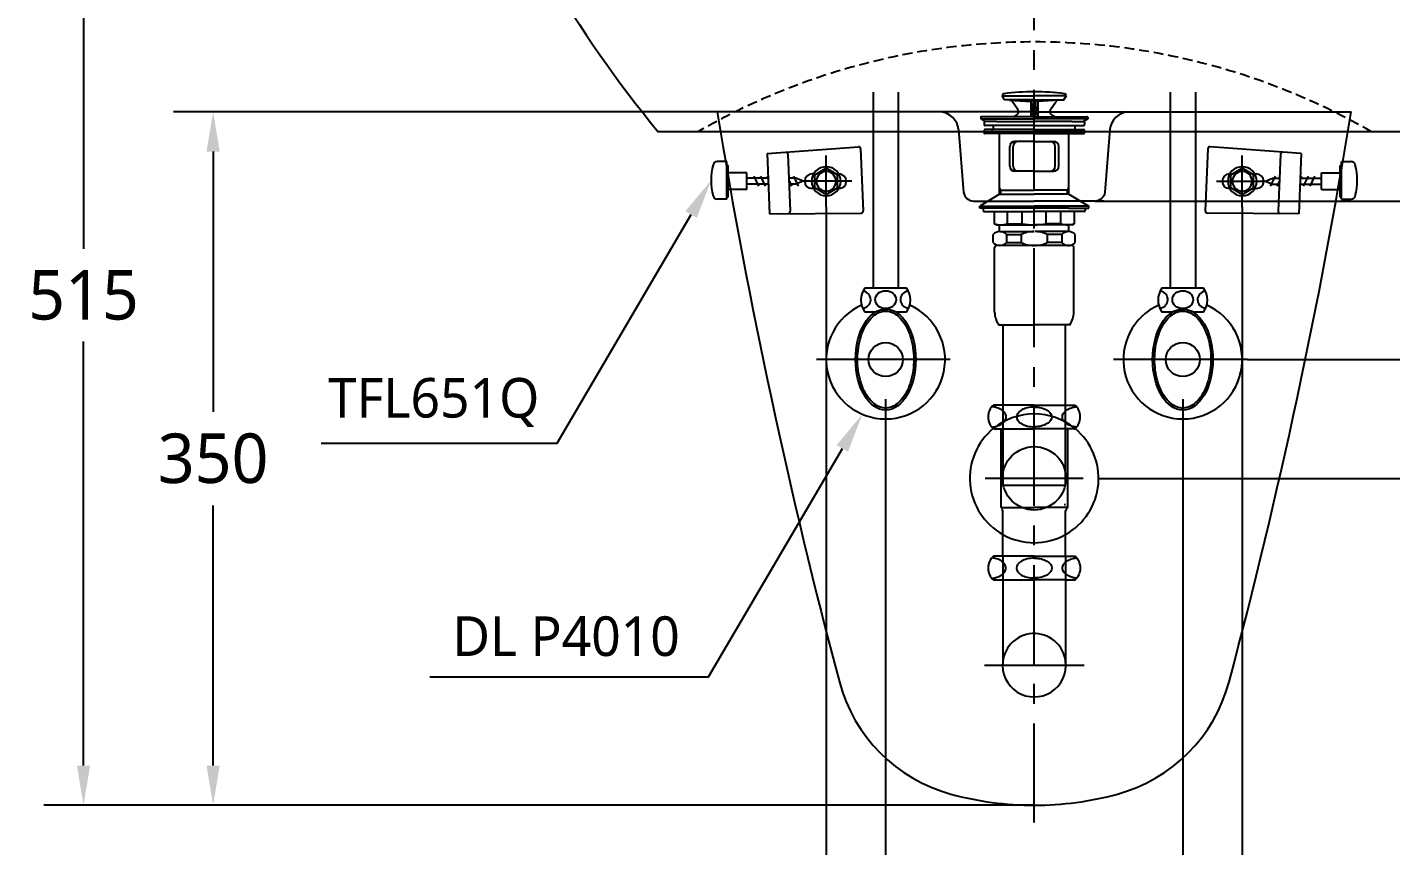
# Model space of a CAD drawing. Extents: x 3779 to 6879, y 0 to 2100.
# Drawn here: x 4471 to 5159, y 404 to 817 of the extents above; entities that cross this region are included whole.
import ezdxf

# ---------------------------------------------------------------- set-up
doc = ezdxf.new("R2010")
doc.units = 0
doc.header["$LTSCALE"] = 20
doc.header["$MEASUREMENT"] = 0
doc.linetypes.add('CENTER', pattern=[2, 1.25, -0.25, 0.25, -0.25])
doc.linetypes.add('HIDDEN', pattern=[0.375, 0.25, -0.125])
doc.layers.get('0').update_dxf_attribs({"linetype": 'CONTINUOUS'})
doc.layers.get('DEFPOINTS').update_dxf_attribs({"linetype": 'CONTINUOUS'})
for name, color, linetype in [('1', 1, 'CONTINUOUS'), ('3', 3, 'CONTINUOUS'), ('4', 4, 'CONTINUOUS'), ('6', 6, 'CONTINUOUS'), ('7', 7, 'CONTINUOUS'), ('CENTER', 2, 'CENTER')]:
    doc.layers.add(name, color=color, linetype=linetype)
doc.styles.get("Standard").update_dxf_attribs({"font": ''})
doc.styles.get('Standard').set_extended_font_data('NanumGothic')
doc.dimstyles.new('Standard$0', dxfattribs={"dimtxt": 0.18, "dimasz": 0.18, "dimexe": 0.18, "dimexo": 0.0625, "dimgap": 0.09, "dimtad": 0, "dimtih": 1, "dimtoh": 1, "dimdec": 4, "dimzin": 0, "dimdsep": 46, "dimtxsty": 'Standard', "dimcen": 0.09, "dimadec": 0, "dimazin": 0, "dimtfac": 1, "dimtdec": 4, "dimtofl": 0, "dimtmove": 0, "dimatfit": 3, "dimfxl": 1, "dimtolj": 1, "dimtzin": 0, "dimarcsym": 0})

# ---------------------------------------------------------------- blocks, each defined once
blk = doc.blocks.new('*D30')
at = {"layer": '1', "color": 3, "lineweight": -2, "transparency": 16777216}
for p, q in [((5011.66, 589.64), (5491.55, 589.64)), ((5471.55, 569.64), (5471.55, 508.25)), ((5471.55, 184.64), (5471.55, 461.03)), ((5279.16, 164.64), (5491.55, 164.64))]:
    blk.add_line(p, q, dxfattribs=at)
at = {"layer": '1', "color": 3, "transparency": 16777216}
for points in [[(5468.21, 569.64), (5474.88, 569.64), (5471.55, 589.64)], [(5468.21, 184.64), (5474.88, 184.64), (5471.55, 164.64)]]:
    blk.add_solid(points, dxfattribs=at)
at = {"layer": 'DEFPOINTS', "color": 0, "transparency": 16777216}
for p in [(5011.66, 589.64), (5279.16, 164.64), (5471.55, 164.64)]:
    blk.add_point(p, dxfattribs=at)
at = {"layer": '1', "color": 2, "transparency": 16777216, "insert": (5471.55, 484.64), "char_height": 25, "attachment_point": 5}
blk.add_mtext('\\A1;425', dxfattribs=at)
blk = doc.blocks.new('*D33')
at = {"layer": '1', "color": 3, "lineweight": -2, "transparency": 16777216}
for p, q in [((5269.38, 939.64), (5371.78, 939.64)), ((5351.78, 919.64), (5351.78, 858.19)), ((5351.78, 749.64), (5351.78, 811.08)), ((5009.8, 729.64), (5371.78, 729.64))]:
    blk.add_line(p, q, dxfattribs=at)
at = {"layer": '1', "color": 3, "transparency": 16777216}
for points in [[(5348.45, 919.64), (5355.11, 919.64), (5351.78, 939.64)], [(5348.45, 749.64), (5355.11, 749.64), (5351.78, 729.64)]]:
    blk.add_solid(points, dxfattribs=at)
at = {"layer": 'DEFPOINTS', "color": 0, "transparency": 16777216}
for p in [(5269.38, 939.64), (5009.8, 729.64), (5351.78, 729.64)]:
    blk.add_point(p, dxfattribs=at)
at = {"layer": '1', "color": 2, "transparency": 16777216, "insert": (5351.78, 834.64), "char_height": 25, "attachment_point": 5}
blk.add_mtext('\\A1;210', dxfattribs=at)
blk = doc.blocks.new('*D34')
at = {"layer": '1', "color": 3, "lineweight": -2, "transparency": 16777216}
for p, q in [((5371.78, 939.64), (5431.55, 939.64)), ((5411.55, 919.64), (5411.55, 818.25)), ((5411.55, 669.64), (5411.55, 771.03)), ((5086.79, 649.64), (5431.55, 649.64))]:
    blk.add_line(p, q, dxfattribs=at)
at = {"layer": '1', "color": 3, "transparency": 16777216}
for points in [[(5408.21, 919.64), (5414.88, 919.64), (5411.55, 939.64)], [(5408.21, 669.64), (5414.88, 669.64), (5411.55, 649.64)]]:
    blk.add_solid(points, dxfattribs=at)
at = {"layer": 'DEFPOINTS', "color": 0, "transparency": 16777216}
for p in [(5371.78, 939.64), (5086.79, 649.64), (5411.55, 649.64)]:
    blk.add_point(p, dxfattribs=at)
at = {"layer": '1', "color": 2, "transparency": 16777216, "insert": (5411.55, 794.64), "char_height": 25, "attachment_point": 5}
blk.add_mtext('\\A1;290', dxfattribs=at)
blk = doc.blocks.new('*D35')
at = {"layer": '1', "color": 3, "lineweight": -2, "transparency": 16777216}
for p, q in [((5431.55, 939.64), (5491.55, 939.64)), ((5471.55, 919.64), (5471.55, 763.26)), ((5471.55, 609.64), (5471.55, 716.01)), ((5011.66, 589.64), (5491.55, 589.64))]:
    blk.add_line(p, q, dxfattribs=at)
at = {"layer": '1', "color": 3, "transparency": 16777216}
for points in [[(5468.21, 919.64), (5474.88, 919.64), (5471.55, 939.64)], [(5468.21, 609.64), (5474.88, 609.64), (5471.55, 589.64)]]:
    blk.add_solid(points, dxfattribs=at)
at = {"layer": 'DEFPOINTS', "color": 0, "transparency": 16777216}
for p in [(5431.55, 939.64), (5011.66, 589.64), (5471.55, 589.64)]:
    blk.add_point(p, dxfattribs=at)
at = {"layer": '1', "color": 2, "transparency": 16777216, "insert": (5471.55, 739.64), "char_height": 25, "attachment_point": 5}
blk.add_mtext('\\A1;350', dxfattribs=at)
blk = doc.blocks.new('*D36')
at = {"layer": '1', "color": 3, "lineweight": -2, "transparency": 16777216}
for p, q in [((4904.16, 629.64), (4904.16, 336.42)), ((5054.16, 629.64), (5054.16, 336.42)), ((5034.16, 356.42), (4924.16, 356.42))]:
    blk.add_line(p, q, dxfattribs=at)
at = {"layer": '1', "color": 3, "transparency": 16777216}
for points in [[(4924.16, 359.75), (4924.16, 353.09), (4904.16, 356.42)], [(5034.16, 359.75), (5034.16, 353.09), (5054.16, 356.42)]]:
    blk.add_solid(points, dxfattribs=at)
at = {"layer": 'DEFPOINTS', "color": 0, "transparency": 16777216}
for p in [(4904.16, 629.64), (5054.16, 629.64), (4904.16, 356.42)]:
    blk.add_point(p, dxfattribs=at)
at = {"layer": '1', "color": 2, "transparency": 16777216, "insert": (4979.16, 379.99), "char_height": 25, "attachment_point": 5}
blk.add_mtext('\\A1;150', dxfattribs=at)
blk = doc.blocks.new('*D28')
at = {"layer": '1', "color": 3, "lineweight": -2, "transparency": 16777216}
for p, q in [((4819.16, 774.64), (4544.66, 774.64)), ((4564.66, 754.64), (4564.66, 623.26)), ((4564.66, 444.64), (4564.66, 576.01)), ((4979.16, 424.64), (4544.66, 424.64))]:
    blk.add_line(p, q, dxfattribs=at)
at = {"layer": '1', "color": 3, "transparency": 16777216}
for points in [[(4561.33, 754.64), (4568, 754.64), (4564.66, 774.64)], [(4561.33, 444.64), (4568, 444.64), (4564.66, 424.64)]]:
    blk.add_solid(points, dxfattribs=at)
at = {"layer": 'DEFPOINTS', "color": 0, "transparency": 16777216}
for p in [(4819.16, 774.64), (4564.66, 424.64), (4979.16, 424.64)]:
    blk.add_point(p, dxfattribs=at)
at = {"layer": '1', "color": 2, "transparency": 16777216, "insert": (4564.66, 599.64), "char_height": 25, "attachment_point": 5}
blk.add_mtext('\\A1;350', dxfattribs=at)
blk = doc.blocks.new('*D23')
at = {"layer": '1', "color": 3, "lineweight": -2, "transparency": 16777216}
for p, q in [((4874.16, 726.64), (4874.16, 283.46)), ((5084.16, 726.64), (5084.16, 283.46)), ((4894.16, 303.46), (5064.16, 303.46))]:
    blk.add_line(p, q, dxfattribs=at)
at = {"layer": '1', "color": 3, "transparency": 16777216}
for points in [[(4894.16, 306.8), (4894.16, 300.13), (4874.16, 303.46)], [(5064.16, 306.8), (5064.16, 300.13), (5084.16, 303.46)]]:
    blk.add_solid(points, dxfattribs=at)
at = {"layer": 'DEFPOINTS', "color": 0, "transparency": 16777216}
for p in [(4874.16, 726.64), (5084.16, 726.64), (5084.16, 303.46)]:
    blk.add_point(p, dxfattribs=at)
at = {"layer": '1', "color": 2, "transparency": 16777216, "insert": (4979.16, 327.02), "char_height": 25, "attachment_point": 5}
blk.add_mtext('\\A1;210', dxfattribs=at)
blk = doc.blocks.new('*D26')
at = {"layer": '1', "color": 3, "lineweight": -2, "transparency": 16777216}
for p, q in [((4689.38, 939.64), (4479.22, 939.64)), ((4499.22, 919.64), (4499.22, 705.6)), ((4499.22, 444.64), (4499.22, 658.67)), ((4979.16, 424.64), (4479.22, 424.64))]:
    blk.add_line(p, q, dxfattribs=at)
at = {"layer": '1', "color": 3, "transparency": 16777216}
for points in [[(4495.89, 919.64), (4502.55, 919.64), (4499.22, 939.64)], [(4495.89, 444.64), (4502.55, 444.64), (4499.22, 424.64)]]:
    blk.add_solid(points, dxfattribs=at)
at = {"layer": 'DEFPOINTS', "color": 0, "transparency": 16777216}
for p in [(4689.38, 939.64), (4499.22, 424.64), (4979.16, 424.64)]:
    blk.add_point(p, dxfattribs=at)
at = {"layer": '1', "color": 2, "transparency": 16777216, "insert": (4499.22, 682.14), "char_height": 25, "attachment_point": 5}
blk.add_mtext('\\A1;515', dxfattribs=at)

msp = doc.modelspace()

# ---------------------------------------------------------------- linework, layer by layer
at = {"color": 7}
msp.add_line((5169.35383, 764.63825), (4789.39621, 764.63825), dxfattribs=at)
at = {"color": 0}
msp.add_line((5014.37574, 729.63825), (4979.37502, 729.63825), dxfattribs=at)
at = {"color": 7}
msp.add_arc((5242.56756, 1139.73172), 588.26812, 200.58693088, 219.61482419, dxfattribs=at)
at = {"color": 7, "linetype": 'HIDDEN'}
msp.add_arc((4979.37502, 468.58974), 341.37591, 60.13733955, 119.86266045, dxfattribs=at)
at = {"layer": '1', "color": 3}
for p, q in [((4738.40937, 607.4908), (4805.96517, 722.87576)), ((4619.13451, 607.4908), (4738.40937, 607.4908)), ((4814.74022, 489.39567), (4882.29602, 604.78063)), ((4673.97334, 489.39567), (4814.74022, 489.39567))]:
    msp.add_line(p, q, dxfattribs=at)
for points in [[(4803.0886, 724.55994), (4808.84174, 721.19158), (4816.07024, 740.13518)], [(4879.41945, 606.46481), (4885.17259, 603.09645), (4892.40109, 622.04005)]]:
    msp.add_solid(points, dxfattribs=at)
at = {"layer": '3'}
for p, q in [((4964.16288, 780.83265), (4962.93156, 782.96536)), ((4963.0481, 782.76351), (4979.16288, 782.76351)), ((4979.16288, 780.83265), (4964.16288, 780.83265)), ((4966.67815, 780.64836), (4977.41288, 779.94699)), ((4970.88822, 775.95336), (4968.17001, 779.80633)), ((4979.16288, 780.83265), (4977.41288, 779.94699)), ((4977.41288, 779.94699), (4977.41288, 772.23265)), ((4978.6452, 780.57066), (4978.21288, 774.16278)), ((4995.27766, 782.76351), (4979.16288, 782.76351)), ((4979.16288, 780.83265), (4994.16288, 780.83265)), ((4979.16288, 780.83265), (4980.91288, 779.94699)), ((4979.68055, 780.57066), (4980.11288, 774.16278)), ((4991.6476, 780.64836), (4980.91288, 779.94699)), ((4980.91288, 779.94699), (4980.91288, 772.23265)), ((4987.43754, 775.95336), (4990.15575, 779.80633)), ((4994.16288, 780.83265), (4995.3942, 782.96536)), ((4952.16288, 771.83265), (4952.16288, 771.23265)), ((4952.16288, 771.23265), (4954.3051, 769.73265)), ((4952.16288, 771.23265), (4979.16288, 771.23265)), ((4961.86288, 772.23265), (4952.56288, 772.23265)), ((4979.16288, 772.23265), (4961.86288, 772.23265)), ((4968.80645, 772.23265), (4970.25397, 773.06838)), ((4978.41598, 772.23265), (4978.21288, 774.18698)), ((4978.21288, 774.18698), (4979.16288, 774.18698)), ((4980.11288, 774.18698), (4979.16288, 774.18698)), ((4979.16288, 772.23265), (4996.46288, 772.23265)), ((5006.16288, 771.23265), (4979.16288, 771.23265)), ((4979.90978, 772.23265), (4980.11288, 774.18698)), ((4989.5193, 772.23265), (4988.07178, 773.06838)), ((4996.46288, 772.23265), (5005.76288, 772.23265)), ((5006.16288, 771.23265), (5004.02066, 769.73265)), ((5006.16288, 771.83265), (5006.16288, 771.23265)), ((4953.86104, 769.53265), (4953.86104, 768.23265)), ((4953.86104, 765.23265), (4953.86104, 763.93265)), ((4960.16288, 769.73265), (4954.06104, 769.73265)), ((4979.16288, 767.73265), (4954.36104, 767.73265)), ((4979.16288, 765.73265), (4954.36104, 765.73265)), ((4960.16288, 769.73265), (4979.16288, 769.73265)), ((4998.16288, 769.73265), (4979.16288, 769.73265)), ((4979.16288, 767.73265), (5003.96471, 767.73265)), ((4979.16288, 765.73265), (5003.96471, 765.73265)), ((4998.16288, 769.73265), (5004.26471, 769.73265)), ((5004.46471, 769.53265), (5004.46471, 768.23265)), ((5004.46471, 765.23265), (5004.46471, 763.93265)), ((4979.16288, 763.73265), (4954.06104, 763.73265)), ((4961.66288, 733.13825), (4961.66288, 763.73265)), ((4966.78851, 747.23265), (4966.78851, 757.23265)), ((4968.55628, 747.23265), (4968.55628, 757.23265)), ((4979.16288, 759.73265), (4969.28851, 759.73265)), ((4979.16288, 763.73265), (5004.26471, 763.73265)), ((4979.16288, 759.73265), (4989.03725, 759.73265)), ((4989.76948, 747.23265), (4989.76948, 757.23265)), ((4991.53725, 747.23265), (4991.53725, 757.23265)), ((4996.66288, 733.13825), (4996.66288, 763.73265)), ((4844.32125, 753.6486), (4890.38378, 757.08665)), ((4844.32125, 753.6486), (4845.57481, 723.22442)), ((4854.84586, 753.26748), (4856.0324, 724.47007)), ((4891.51105, 756.08279), (4892.80491, 724.6806)), ((5066.81471, 756.08279), (5065.52085, 724.6806)), ((5114.0045, 753.6486), (5067.94197, 757.08665)), ((5103.47989, 753.26748), (5102.29336, 724.47007)), ((5114.0045, 753.6486), (5112.75094, 723.22442)), ((4824.05024, 749.58518), (4819.10381, 749.58518)), ((4824.05024, 730.68518), (4824.05024, 749.58518)), ((4824.66337, 747.67075), (4824.05024, 747.67075)), ((4824.66337, 743.83825), (4824.66337, 747.67075)), ((4824.66337, 735.43825), (4824.66337, 743.83825)), ((4834.11337, 743.83825), (4824.66337, 743.83825)), ((4834.11337, 735.43825), (4834.11337, 743.83825)), ((4979.16288, 744.73265), (4969.28851, 744.73265)), ((4979.16288, 744.73265), (4989.03725, 744.73265)), ((5124.21239, 735.43825), (5124.21239, 743.83825)), ((5124.21239, 743.83825), (5133.66239, 743.83825)), ((5133.66239, 743.83825), (5133.66239, 747.67075)), ((5133.66239, 747.67075), (5134.27551, 747.67075)), ((5133.66239, 735.43825), (5133.66239, 743.83825)), ((5134.27551, 730.68518), (5134.27551, 749.58518)), ((5134.27551, 749.58518), (5139.22194, 749.58518)), ((4844.83579, 741.16075), (4834.11337, 741.16075)), ((4844.96125, 738.11575), (4834.11337, 738.11575)), ((4837.59863, 742.16075), (4840.03664, 737.11575)), ((4840.93057, 742.16075), (4843.36858, 737.11575)), ((4844.26251, 742.16075), (4844.84418, 740.95708)), ((4858.79617, 741.16075), (4855.3447, 741.16075)), ((4855.40091, 739.79635), (4856.69632, 737.11575)), ((4858.79617, 738.11575), (4855.47016, 738.11575)), ((4857.59025, 742.16075), (4860.02826, 737.11575)), ((4862.47182, 739.63825), (4858.79617, 741.16075)), ((4862.47182, 739.63825), (4858.79617, 738.11575)), ((4867.74913, 743.31325), (4866.97329, 743.31325)), ((4880.62329, 743.31325), (4880.47971, 743.31325)), ((5077.70247, 743.31325), (5077.84605, 743.31325)), ((5090.57662, 743.31325), (5091.35247, 743.31325)), ((5095.85394, 739.63825), (5099.52958, 741.16075)), ((5095.85394, 739.63825), (5099.52958, 738.11575)), ((5100.73551, 742.16075), (5098.2975, 737.11575)), ((5099.52958, 741.16075), (5102.98106, 741.16075)), ((5099.52958, 738.11575), (5102.8556, 738.11575)), ((5102.92484, 739.79635), (5101.62944, 737.11575)), ((5113.36451, 738.11575), (5124.21239, 738.11575)), ((5114.06325, 742.16075), (5113.48158, 740.95708)), ((5113.48997, 741.16075), (5124.21239, 741.16075)), ((5117.39519, 742.16075), (5114.95718, 737.11575)), ((5120.72712, 742.16075), (5118.28911, 737.11575)), ((4824.05024, 730.68518), (4819.10381, 730.68518)), ((4824.66337, 731.60575), (4824.05024, 731.60575)), ((4824.66337, 731.60575), (4824.66337, 735.43825)), ((4834.11337, 735.43825), (4824.66337, 735.43825)), ((4867.74913, 735.96325), (4866.97329, 735.96325)), ((4880.62329, 735.96325), (4880.47971, 735.96325)), ((4961.66288, 733.13825), (4951.66288, 727.13825)), ((4962.36288, 735.23265), (4961.66288, 736.44509)), ((4961.66288, 735.23265), (4979.16288, 735.23265)), ((4961.66288, 733.13825), (4979.16288, 733.13825)), ((4962.36288, 733.13825), (4962.36288, 735.23265)), ((4996.66288, 735.23265), (4979.16288, 735.23265)), ((4996.66288, 733.13825), (4979.16288, 733.13825)), ((4995.96288, 735.23265), (4996.66288, 736.44509)), ((4995.96288, 733.13825), (4995.96288, 735.23265)), ((4996.66288, 733.13825), (5006.66288, 727.13825)), ((5077.70247, 735.96325), (5077.84605, 735.96325)), ((5090.57662, 735.96325), (5091.35247, 735.96325)), ((5124.21239, 735.43825), (5133.66239, 735.43825)), ((5133.66239, 731.60575), (5133.66239, 735.43825)), ((5133.66239, 731.60575), (5134.27551, 731.60575)), ((5134.27551, 730.68518), (5139.22194, 730.68518)), ((4845.57481, 723.22442), (4891.76405, 723.5874)), ((4951.66288, 727.13825), (4979.16288, 727.13825)), ((4951.66288, 726.13825), (4951.66288, 727.13825)), ((4961.66288, 726.13825), (4951.66288, 726.13825)), ((4953.47075, 726.13825), (4953.47075, 724.83825)), ((4953.97075, 724.33825), (4958.97075, 724.33825)), ((4958.97075, 724.33825), (4979.16288, 724.33825)), ((4958.97075, 724.33825), (4958.97075, 718.2156)), ((4996.66288, 726.13825), (4961.66288, 726.13825)), ((4965.74553, 718.2156), (4965.74553, 724.33825)), ((4973.14619, 718.2156), (4973.14619, 724.33825)), ((5006.66288, 727.13825), (4979.16288, 727.13825)), ((4999.35501, 724.33825), (4979.16288, 724.33825)), ((4985.17956, 718.2156), (4985.17956, 724.33825)), ((4992.58023, 718.2156), (4992.58023, 724.33825)), ((4996.66288, 726.13825), (5006.66288, 726.13825)), ((4999.35501, 724.33825), (4999.35501, 718.2156)), ((5004.35501, 724.33825), (4999.35501, 724.33825)), ((5004.85501, 726.13825), (5004.85501, 724.83825)), ((5006.66288, 726.13825), (5006.66288, 727.13825)), ((5112.75094, 723.22442), (5066.56171, 723.5874)), ((4959.97075, 717.63825), (4958.97075, 718.2156)), ((4959.97075, 717.63825), (4961.37075, 717.63825)), ((4961.37075, 717.63825), (4979.16288, 717.63825)), ((4961.66288, 714.22701), (4961.66288, 717.63825)), ((4965.74553, 718.2156), (4973.14619, 718.2156)), ((4996.95501, 717.63825), (4979.16288, 717.63825)), ((4992.58023, 718.2156), (4985.17956, 718.2156)), ((4996.66288, 714.22701), (4996.66288, 717.63825)), ((4998.35501, 717.63825), (4996.95501, 717.63825)), ((4998.35501, 717.63825), (4999.35501, 718.2156)), ((4958.41918, 708.67603), (4958.41918, 712.78928)), ((4961.80657, 714.23265), (4978.91918, 714.23265)), ((4965.19397, 712.78928), (4972.59463, 712.78928)), ((4965.19397, 712.78928), (4965.19397, 708.67603)), ((4972.59463, 712.78928), (4972.59463, 708.67603)), ((4996.51918, 714.23265), (4979.40657, 714.23265)), ((4985.73113, 712.78928), (4985.73113, 708.67603)), ((4993.13179, 712.78928), (4985.73113, 712.78928)), ((4993.13179, 712.78928), (4993.13179, 708.67603)), ((4999.90657, 708.67603), (4999.90657, 712.78928)), ((4959.16288, 673.63031), (4959.16288, 706.23265)), ((4979.16288, 707.23265), (4960.16288, 707.23265)), ((4965.19397, 708.67603), (4972.59463, 708.67603)), ((4996.51918, 707.23265), (4979.16288, 707.23265)), ((4993.13179, 708.67603), (4985.73113, 708.67603)), ((4995.96288, 707.23265), (4996.51918, 707.23265)), ((4996.51918, 707.23265), (4996.91918, 707.23265)), ((4998.16288, 707.23265), (4996.66288, 707.23265)), ((4999.16288, 673.63031), (4999.16288, 706.23265)), ((4999.16288, 700.86841), (4999.16288, 706.23265)), ((4961.16288, 667.23265), (4979.16288, 667.23265)), ((4963.28788, 667.23265), (4963.28788, 586.23265)), ((4997.16288, 667.23265), (4979.16288, 667.23265)), ((4995.03788, 586.23265), (4995.03788, 667.23265)), ((4963.28788, 586.23265), (4995.03788, 586.23265)), ((4995.03788, 576.23265), (4994.33788, 576.23265))]:
    msp.add_line(p, q, dxfattribs=at)
for points in [[(4874.13865, 732.98384), (4868.38788, 736.30405), (4868.38788, 742.97244), (4874.13865, 746.29265)], [(4874.13865, 732.98384), (4879.88942, 736.30405), (4879.88942, 742.97244), (4874.13865, 746.29265)], [(5084.18711, 732.98384), (5078.43634, 736.30405), (5078.43634, 742.97244), (5084.18711, 746.29265)], [(5084.18711, 732.98384), (5089.93788, 736.30405), (5089.93788, 742.97244), (5084.18711, 746.29265)]]:
    msp.add_lwpolyline(points, dxfattribs=at)
for centre, radius, start, end in [((4979.16288, 664.83265), 120, 90, 97.32041367), ((4979.16288, 664.83265), 120, 82.67958633, 90), ((4964.01288, 782.76351), 1.1, 97.32041367, 169.42619898), ((4966.53577, 778.6534), 2, 35.20232507, 86.26180949), ((4991.78999, 778.6534), 2, 93.73819051, 144.79767493), ((4994.31288, 782.76351), 1.1, 10.57380102, 82.67958633), ((4952.56288, 771.83265), 0.4, 90, 180), ((4969.25397, 774.80043), 2, 300, 35.20232507), ((4989.07178, 774.80043), 2, 144.79767493, 240), ((5005.76288, 771.83265), 0.4, 0, 90), ((4954.06104, 769.53265), 0.2, 90, 180), ((4954.36104, 768.23265), 0.5, 180, 270), ((4954.36104, 765.23265), 0.5, 90, 180), ((4957.66288, 766.73265), 1, 270, 90), ((5000.66288, 766.73265), 1, 90, 270), ((5003.96471, 768.23265), 0.5, 270, 0), ((5003.96471, 765.23265), 0.5, 0, 90), ((5004.26471, 769.53265), 0.2, 0, 90), ((4954.06104, 763.93265), 0.2, 180, 270), ((4969.28851, 757.23265), 2.5, 90, 180), ((4971.05628, 757.23265), 2.5, 90, 180), ((4987.26948, 757.23265), 2.5, 0, 90), ((4989.03725, 757.23265), 2.5, 0, 90), ((5004.26471, 763.93265), 0.2, 270, 0), ((4853.79675, 753.22425), 1.05, 2.35941167, 93.79150786), ((4890.46194, 756.03956), 1.05, 2.35941167, 94.2685641), ((5067.86382, 756.03956), 1.05, 85.7314359, 177.64058833), ((5104.529, 753.22425), 1.05, 86.20849214, 177.64058833), ((4847.57024, 740.13518), 31.5, 165.52248781, 194.47751219), ((4819.10381, 747.48518), 2.1, 90, 165.52248781), ((4874.16288, 739.63825), 7.35, 90.1888703, 269.8111297), ((4874.16288, 739.63825), 4.9875, 90.27833578, 269.72166422), ((4874.11442, 739.63825), 7.35, 270.1888703, 89.8111297), ((4874.11442, 739.63825), 4.9875, 270.27833578, 89.72166422), ((4969.28851, 747.23265), 2.5, 180, 270), ((4971.05628, 747.23265), 2.5, 180, 270), ((4987.26948, 747.23265), 2.5, 270, 0), ((4989.03725, 747.23265), 2.5, 270, 0), ((5084.21134, 739.63825), 7.35, 90.1888703, 269.8111297), ((5084.21134, 739.63825), 4.9875, 90.27833578, 269.72166422), ((5084.16288, 739.63825), 7.35, 270.1888703, 89.8111297), ((5084.16288, 739.63825), 4.9875, 270.27833578, 89.72166422), ((5139.22194, 747.48518), 2.1, 14.47751219, 90), ((5110.75551, 740.13518), 31.5, 345.52248781, 14.47751219), ((4866.97329, 739.63825), 3.675, 90, 180), ((4866.97329, 739.63825), 3.675, 180, 270), ((4880.62329, 739.63825), 3.675, 270, 90), ((5077.70247, 739.63825), 3.675, 90, 270), ((5091.35247, 739.63825), 3.675, 0, 90), ((5091.35247, 739.63825), 3.675, 270, 0), ((4819.10381, 732.78518), 2.1, 194.47751219, 270), ((5139.22194, 732.78518), 2.1, 270, 345.52248781), ((4854.98329, 724.42684), 1.05, 270.92731549, 2.35941167), ((4891.7558, 724.63737), 1.05, 270.45025924, 2.35941167), ((4953.97075, 724.83825), 0.5, 180, 270), ((5004.35501, 724.83825), 0.5, 270, 0), ((5066.56996, 724.63737), 1.05, 177.64058833, 269.54974076), ((5103.34247, 724.42684), 1.05, 177.64058833, 269.07268451), ((4962.35814, 727.81745), 10.18185, 250.56792502, 289.43207498), ((4978.97074, 747.09058), 29.45658, 258.59556617, 270.3737354), ((4979.35502, 747.09058), 29.45658, 269.6262646, 281.40443383), ((4995.96762, 727.81745), 10.18185, 250.56792502, 289.43207498), ((4961.80657, 709.52485), 4.70435, 43.94093732, 136.05906268), ((4978.69699, 700.62817), 13.60629, 89.06429532, 116.64718661), ((4979.62877, 700.62817), 13.60629, 63.35281339, 90.93570468), ((4996.51918, 709.52485), 4.70435, 43.94093732, 136.05906268), ((4961.80657, 711.94045), 4.70435, 223.94093732, 316.05906268), ((4960.16288, 706.23265), 1, 90, 180), ((4978.69699, 720.83713), 13.60629, 243.35281339, 270.93570468), ((4979.62877, 720.83713), 13.60629, 269.06429532, 296.64718661), ((4996.51918, 711.94045), 4.70435, 223.94093732, 316.05906268), ((4998.16288, 706.23265), 1, 0, 90), ((4972.15128, 674.17924), 13, 182.42004342, 212.30000816), ((4986.17447, 674.17924), 13, 327.69999184, 357.57995658)]:
    msp.add_arc(centre, radius, start, end, dxfattribs=at)
at = {"layer": '4'}
for p, q in [((4962.91288, 626.67702), (4958.62138, 626.67702)), ((4979.16288, 626.67702), (4962.91288, 626.67702)), ((4979.16288, 626.67702), (4995.41288, 626.67702)), ((4995.41288, 626.67702), (4999.70438, 626.67702)), ((4959.01288, 614.67702), (4958.62138, 614.67702)), ((4959.01288, 614.67702), (4979.16288, 614.67702)), ((4962.36288, 614.67702), (4962.36288, 574.89689)), ((4999.31288, 614.67702), (4979.16288, 614.67702)), ((4995.96288, 614.67702), (4995.96288, 574.89689)), ((4999.31288, 614.67702), (4999.70438, 614.67702)), ((5003.93792, 589.63825), (4954.38784, 589.63825)), ((4962.36288, 574.89689), (4979.16288, 574.89689)), ((4963.28788, 550.07282), (4963.28788, 573.25202)), ((4995.96288, 574.89689), (4979.16288, 574.89689)), ((4995.03788, 550.07282), (4995.03788, 573.25202)), ((4963.28788, 550.37702), (4958.54343, 550.37702)), ((4979.08493, 550.37702), (4963.28788, 550.37702)), ((4963.28788, 550.07282), (4963.28788, 495.17702)), ((4979.08493, 550.37702), (4979.16288, 550.37702)), ((4979.24083, 550.37702), (4979.16288, 550.37702)), ((4979.24083, 550.37702), (4995.03788, 550.37702)), ((4995.03788, 550.37702), (4999.78233, 550.37702)), ((4995.03788, 550.07282), (4995.03788, 495.17702)), ((4958.54343, 538.37702), (4963.28788, 538.37702)), ((4963.28788, 538.37702), (4979.08493, 538.37702)), ((4995.03788, 538.37702), (4979.24083, 538.37702)), ((4995.03788, 538.37702), (4999.78233, 538.37702)), ((5004.33635, 495.17702), (4953.98941, 495.17702))]:
    msp.add_line(p, q, dxfattribs=at)
for points in [[(4964.96805, 620.67702, 0.15521739), (4964.37756, 622.53334, 0.106747244), (4962.31585, 624.42402, 0.07304301), (4959.54599, 625.54203, 0.028511088), (4957.81723, 625.85805, 0.05952259)], [(4957.81723, 615.49598, 0.028511088), (4959.54599, 615.812, 0.07304301), (4962.31585, 616.93002, 0.106747244), (4964.37756, 618.82069, 0.15521739), (4964.96805, 620.67702, 0.15521739)], [(4970.88258, 622.41595, 0.327290453), (4970.88258, 618.93808, 0.106373385), (4972.90538, 617.14148, 0.071219107), (4975.60533, 616.08776, 0.057537424), (4979.16288, 615.67702, 0.057537424)], [(4979.16288, 625.67702, 0.057537424), (4975.60533, 625.26627, 0.071219107), (4972.90538, 624.21255, 0.106373365), (4970.88258, 622.41595, 0.159482965)], [(4979.16288, 625.67702, -0.057537424), (4982.72042, 625.26627, -0.071219107), (4985.42037, 624.21255, -0.106373365), (4987.44318, 622.41595, -0.159482965)], [(4987.44318, 622.41595, -0.327290453), (4987.44318, 618.93808, -0.106373385), (4985.42037, 617.14148, -0.071219107), (4982.72042, 616.08776, -0.057537424), (4979.16288, 615.67702, -0.057537424)], [(4993.35771, 620.67702, -0.15521739), (4993.9482, 622.53334, -0.106747244), (4996.00991, 624.42402, -0.07304301), (4998.77977, 625.54203, -0.028511088), (5000.50852, 625.85805, -0.05952259)], [(5000.50852, 615.49598, -0.028511088), (4998.77977, 615.812, -0.07304301), (4996.00991, 616.93002, -0.106747244), (4993.9482, 618.82069, -0.15521739), (4993.35771, 620.67702, -0.15521739)], [(4963.28788, 547.36248, 0.049056062), (4962.2379, 548.12402, 0.07304301), (4959.46804, 549.24203, 0.028511088), (4957.73928, 549.55805)], [(4964.8901, 544.37702, 0.15521739), (4964.29961, 546.23334, 0.054411203), (4963.34646, 547.3099, 0.054411203)], [(4963.34823, 541.44574, 0.054320903), (4964.29961, 542.52069, 0.15521739), (4964.8901, 544.37702)], [(4970.80463, 546.11595, 0.327290453), (4970.80463, 542.63808, 0.106373385), (4972.82743, 540.84148, 0.071219107), (4975.52739, 539.78776, 0.057537424), (4979.08493, 539.37702, 0.057537424)], [(4979.16288, 549.37682, 0.058789896), (4975.52739, 548.96627, 0.071219107), (4972.82743, 547.91255, 0.106373365), (4970.80463, 546.11595, 0.159482965)], [(4979.16288, 549.37682, -0.058789896), (4982.79837, 548.96627, -0.071219107), (4985.49832, 547.91255, -0.106373365), (4987.52112, 546.11595, -0.159482965)], [(4987.52113, 546.11595, -0.327290453), (4987.52113, 542.63808, -0.106373385), (4985.49832, 540.84148, -0.071219107), (4982.79837, 539.78776, -0.057537424), (4979.24083, 539.37702, -0.057537424)], [(4993.43566, 544.37702, -0.15521739), (4994.02615, 546.23334, -0.054949864), (4994.98984, 547.31946, -0.054949864)], [(4994.9818, 541.44186, -0.054539036), (4994.02615, 542.52069, -0.15521739), (4993.43566, 544.37702)], [(4995.03788, 547.36248, -0.049056062), (4996.08785, 548.12402, -0.07304301), (4998.85772, 549.24203, -0.028511088), (5000.58647, 549.55805)], [(4957.73928, 539.19598, 0.028511088), (4959.46804, 539.512, 0.07304301), (4962.2379, 540.63002, 0.049056062), (4963.28788, 541.39155, 0.049056062)], [(5000.58647, 539.19598, -0.028511088), (4998.85772, 539.512, -0.07304301), (4996.08785, 540.63002, -0.049056062), (4995.03788, 541.39155, -0.049056062)]]:
    msp.add_lwpolyline(points, format="xyb", dxfattribs=at)
msp.add_circle((4979.16288, 589.67702), 16, dxfattribs=at)
for centre, radius, start, end in [((4963.91288, 620.67702), 8, 131.40962211, 228.59037789), ((4994.41288, 620.67702), 8, 311.40962211, 48.59037789), ((4979.16288, 589.67702), 32.5, 50.55292077, 129.44707923), ((4979.16288, 589.67702), 32.5, 129.44707923, 240.76048697), ((4979.16288, 589.67702), 32.5, 299.23951303, 50.55292077), ((4962.36288, 573.25202), 0.925, 0, 58.70258778), ((4995.96288, 573.25202), 0.925, 121.29741222, 180), ((4994.96288, 574.89689), 1, 301.29741222, 0), ((4979.16288, 589.67702), 32.5, 240.76048697, 299.23951303), ((4963.83493, 544.37702), 8, 131.40962211, 228.59037789), ((4994.49083, 544.37702), 8, 311.40962211, 48.59037789), ((4979.16288, 495.30202), 16, 7.1666434, 180), ((4979.16288, 495.30202), 16, 172.8333566, 7.1666434)]:
    msp.add_arc(centre, radius, start, end, dxfattribs=at)
at = {"layer": '6'}
for p, q in [((4897.81288, 784.63825), (4897.81288, 685.63825)), ((4910.51288, 784.63825), (4910.51288, 685.63825)), ((5047.81288, 784.63825), (5047.81288, 685.63825)), ((5060.51288, 784.63825), (5060.51288, 685.63825)), ((4910.51288, 685.63825), (4893.66288, 685.63825)), ((4914.66288, 685.63825), (4910.51288, 685.63825)), ((5060.51288, 685.63825), (5043.66288, 685.63825)), ((5064.66288, 685.63825), (5060.51288, 685.63825)), ((4899.02268, 673.63825), (4893.66288, 673.63825)), ((4914.66288, 673.63825), (4909.30307, 673.63825)), ((5049.02268, 673.63825), (5043.66288, 673.63825)), ((5064.66288, 673.63825), (5059.30307, 673.63825)), ((4936.78945, 649.63825), (4869.19375, 649.63825)), ((5086.78945, 649.63825), (5019.19375, 649.63825))]:
    msp.add_line(p, q, dxfattribs=at)
for centre in [(4904.16288, 649.63825), (5054.16288, 649.63825)]:
    msp.add_circle(centre, 8.61509, dxfattribs=at)
for centre, radius, start, end in [((4901.66288, 679.63825), 10, 143.13010235, 216.86989765), ((4906.66288, 679.63825), 10, 323.13010235, 36.86989765), ((5051.66288, 679.63825), 10, 143.13010235, 216.86989765), ((5056.66288, 679.63825), 10, 323.13010235, 36.86989765), ((4904.16288, 649.63825), 30, 113.91725115, 66.08274885), ((5054.16288, 649.63825), 30, 113.91725115, 66.08274885)]:
    msp.add_arc(centre, radius, start, end, dxfattribs=at)
for centre, major_axis, start_param, end_param in [((4891.38961, 679.86583), (-5.22946, 0), 1.800504354, 4.443057795), ((4916.84555, 679.86583), (5.22946, 0), 1.82411945, 4.498970222), ((5041.38961, 679.86583), (-5.22946, 0), 1.800504354, 4.443057795), ((5066.84555, 679.86583), (5.22946, 0), 1.82411945, 4.498970222)]:
    msp.add_ellipse(centre, major_axis=major_axis, ratio=0.866391406, start_param=start_param, end_param=end_param, dxfattribs=at)
for centre, major_axis, ratio in [((4904.16288, 679.86583), (5.22946, 0), 0.866391406), ((5054.16288, 679.86583), (5.22946, 0), 0.866391406), ((4904.16288, 649.63825), (0, 25.5), 0.596528766), ((5054.16288, 649.63825), (0, 25.5), 0.596528766)]:
    msp.add_ellipse(centre, major_axis=major_axis, ratio=ratio, dxfattribs=at)
for points in [[(4904.16288, 674.13825), (4902.08249, 674.13825), (4899.98274, 673.32914), (4896.08651, 670.08408), (4894.31429, 667.64396), (4891.58844, 661.61525), (4890.63677, 658.03584), (4889.78637, 650.5207), (4889.88769, 646.59096), (4891.11959, 639.23355), (4892.25008, 635.81201), (4895.2625, 630.2228), (4897.14038, 628.06556), (4901.14552, 625.42323), (4903.25104, 624.92165), (4907.40654, 625.52345), (4909.48829, 626.6463), (4913.2395, 630.4783), (4914.88823, 633.18241), (4917.30261, 639.60378), (4918.06739, 643.31303), (4918.52906, 650.92746), (4918.22592, 654.82673), (4916.62308, 661.96914), (4915.32352, 665.20585), (4912.05263, 670.31264), (4910.0889, 672.1714), (4906.77119, 673.82356), (4905.46567, 674.13825), (4904.16288, 674.13825)], [(5054.16288, 674.13825), (5052.08249, 674.13825), (5049.98274, 673.32914), (5046.08651, 670.08408), (5044.31429, 667.64396), (5041.58844, 661.61525), (5040.63677, 658.03584), (5039.78637, 650.5207), (5039.88769, 646.59096), (5041.11959, 639.23355), (5042.25008, 635.81201), (5045.2625, 630.2228), (5047.14038, 628.06556), (5051.14552, 625.42323), (5053.25104, 624.92165), (5057.40654, 625.52345), (5059.48829, 626.6463), (5063.2395, 630.4783), (5064.88823, 633.18241), (5067.30261, 639.60378), (5068.06739, 643.31303), (5068.52906, 650.92746), (5068.22592, 654.82673), (5066.62308, 661.96914), (5065.32352, 665.20585), (5062.05263, 670.31264), (5060.0889, 672.1714), (5056.77119, 673.82356), (5055.46567, 674.13825), (5054.16288, 674.13825)]]:
    msp.add_open_spline(points, degree=3, knots=[0, 0, 0, 0, 0.461109739, 0.461109739, 0.922219478, 0.922219478, 1.383329216, 1.383329216, 1.844438955, 1.844438955, 2.305548694, 2.305548694, 2.766658433, 2.766658433, 3.227768172, 3.227768172, 3.688877911, 3.688877911, 4.149987649, 4.149987649, 4.611097388, 4.611097388, 5.072207127, 5.072207127, 5.533316866, 5.533316866, 5.994426605, 5.994426605, 6.283185307, 6.283185307, 6.283185307, 6.283185307], dxfattribs=at)
at = {"layer": '7'}
for points in [[(4979.16288, 774.63825), (4819.16288, 774.63825)], [(4979.16288, 774.63825), (5139.16288, 774.63825)]]:
    msp.add_lwpolyline(points, dxfattribs=at)
for points in [[(4940.98686, 765.81007), (4943.54744, 734.07844, 0.380967533), (4948.52918, 729.63825), (4979.16288, 729.63825)], [(5017.33889, 765.81007), (5014.77832, 734.07844, -0.380967533), (5009.79658, 729.63825), (4979.16288, 729.63825)]]:
    msp.add_lwpolyline(points, format="xyb", dxfattribs=at)
for centre, radius, start, end in [((7779.87867, 1258.54113), 3000, 189.28241682, 194.90529373), ((4931.02339, 764.66094), 10.02952, 6.57913523, 84.15105591), ((5027.30237, 764.66094), 10.02952, 95.84894409, 173.42086477), ((2178.44709, 1258.54113), 3000, 345.09470627, 350.71758318), ((4958.1299, 507.45267), 80, 194.90529373, 254.75706674), ((5000.19586, 507.45267), 80, 285.24293326, 345.09470627), ((4979.16288, 584.63825), 160, 254.75706674, 270), ((4979.16288, 584.63825), 160, 270, 285.24293326)]:
    msp.add_arc(centre, radius, start, end, dxfattribs=at)
at = {"layer": 'CENTER', "color": 1, "linetype": 'CENTER', "ltscale": 2}
msp.add_line((4979.16288, 415.86957), (4979.16288, 969.05286), dxfattribs=at)
at = {"layer": 'CENTER', "color": 2, "linetype": 'CENTER', "ltscale": 2}
for p, q in [((4874.16288, 726.63825), (4874.16288, 752.63825)), ((5084.16288, 726.63825), (5084.16288, 752.63825)), ((4887.16288, 739.63825), (4861.16288, 739.63825)), ((5071.16288, 739.63825), (5097.16288, 739.63825))]:
    msp.add_line(p, q, dxfattribs=at)

# ---------------------------------------------------------------- texts
at = {"layer": '1', "color": 2, "char_height": 20, "attachment_point": 5}
for s, insert in [('TFL651Q', (4676.00304, 627.93663)), ('DL P4010', (4742.83525, 509.8415))]:
    msp.add_mtext(s, dxfattribs=dict(at, insert=insert))

# ---------------------------------------------------------------- dimensions: what is measured, and where the dimension line sits
at = {"layer": '1'}
for base, p1, p2, picture, middle in [((4499.22119, 424.63825), (4689.37502, 939.63825), (4979.16288, 424.63825), '*D26', (4499.22119, 682.13825)), ((5351.77981, 729.63825), (5269.37502, 939.63825), (5009.79658, 729.63825), '*D33', (5351.77981, 834.63825)), ((5411.54604, 649.63825), (5371.77981, 939.63825), (5086.78945, 649.63825), '*D34', (5411.54604, 794.63825)), ((4564.66344, 424.63825), (4819.16288, 774.63825), (4979.16288, 424.63825), '*D28', (4564.66344, 599.63825))]:
    dim = msp.add_linear_dim(base=base, p1=p1, p2=p2, angle=90, dimstyle='Standard$0', override={"dimtxt": 25, "dimasz": 20, "dimexe": 20, "dimexo": 0, "dimgap": 10, "dimtad": 1, "dimrnd": 0.5, "dimzin": 8, "dimcen": 0, "dimclrd": 3, "dimclre": 3, "dimclrt": 2, "dimtofl": 1}, dxfattribs=at)
    dim.commit()
    dim.dimension.update_dxf_attribs({"geometry": picture, "text_midpoint": middle})
for base, p1, p2, picture, middle in [((5471.54604, 589.63825), (5431.54604, 939.63825), (5011.66288, 589.63825), '*D35', (5471.54604, 739.63825)), ((5471.54604, 164.63825), (5011.66288, 589.63825), (5279.16288, 164.63825), '*D30', (5471.54604, 484.63825))]:
    dim = msp.add_linear_dim(base=base, p1=p1, p2=p2, angle=90, dimstyle='Standard$0', override={"dimtxt": 25, "dimasz": 20, "dimexe": 20, "dimexo": 0, "dimgap": 10, "dimtad": 1, "dimrnd": 0.5, "dimzin": 8, "dimcen": 0, "dimclrd": 3, "dimclre": 3, "dimclrt": 2, "dimtofl": 1}, dxfattribs=at)
    dim.commit()
    dim.dimension.update_dxf_attribs({"geometry": picture, "text_midpoint": middle, "dimtype": 160})
for base, p1, p2, picture, middle in [((5084.16288, 303.4645), (4874.16288, 726.63825), (5084.16288, 726.63825), '*D23', (4979.16288, 327.01958)), ((4904.16288, 356.42073), (5054.16288, 629.63825), (4904.16288, 629.63825), '*D36', (4979.16288, 379.99369))]:
    dim = msp.add_linear_dim(base=base, p1=p1, p2=p2, dimstyle='Standard$0', override={"dimtxt": 25, "dimasz": 20, "dimexe": 20, "dimexo": 0, "dimgap": 10, "dimtad": 1, "dimrnd": 0.5, "dimzin": 8, "dimcen": 0, "dimclrd": 3, "dimclre": 3, "dimclrt": 2, "dimtofl": 1}, dxfattribs=at)
    dim.commit()
    dim.dimension.update_dxf_attribs({"geometry": picture, "text_midpoint": middle})

doc.saveas('drawing.dxf')
